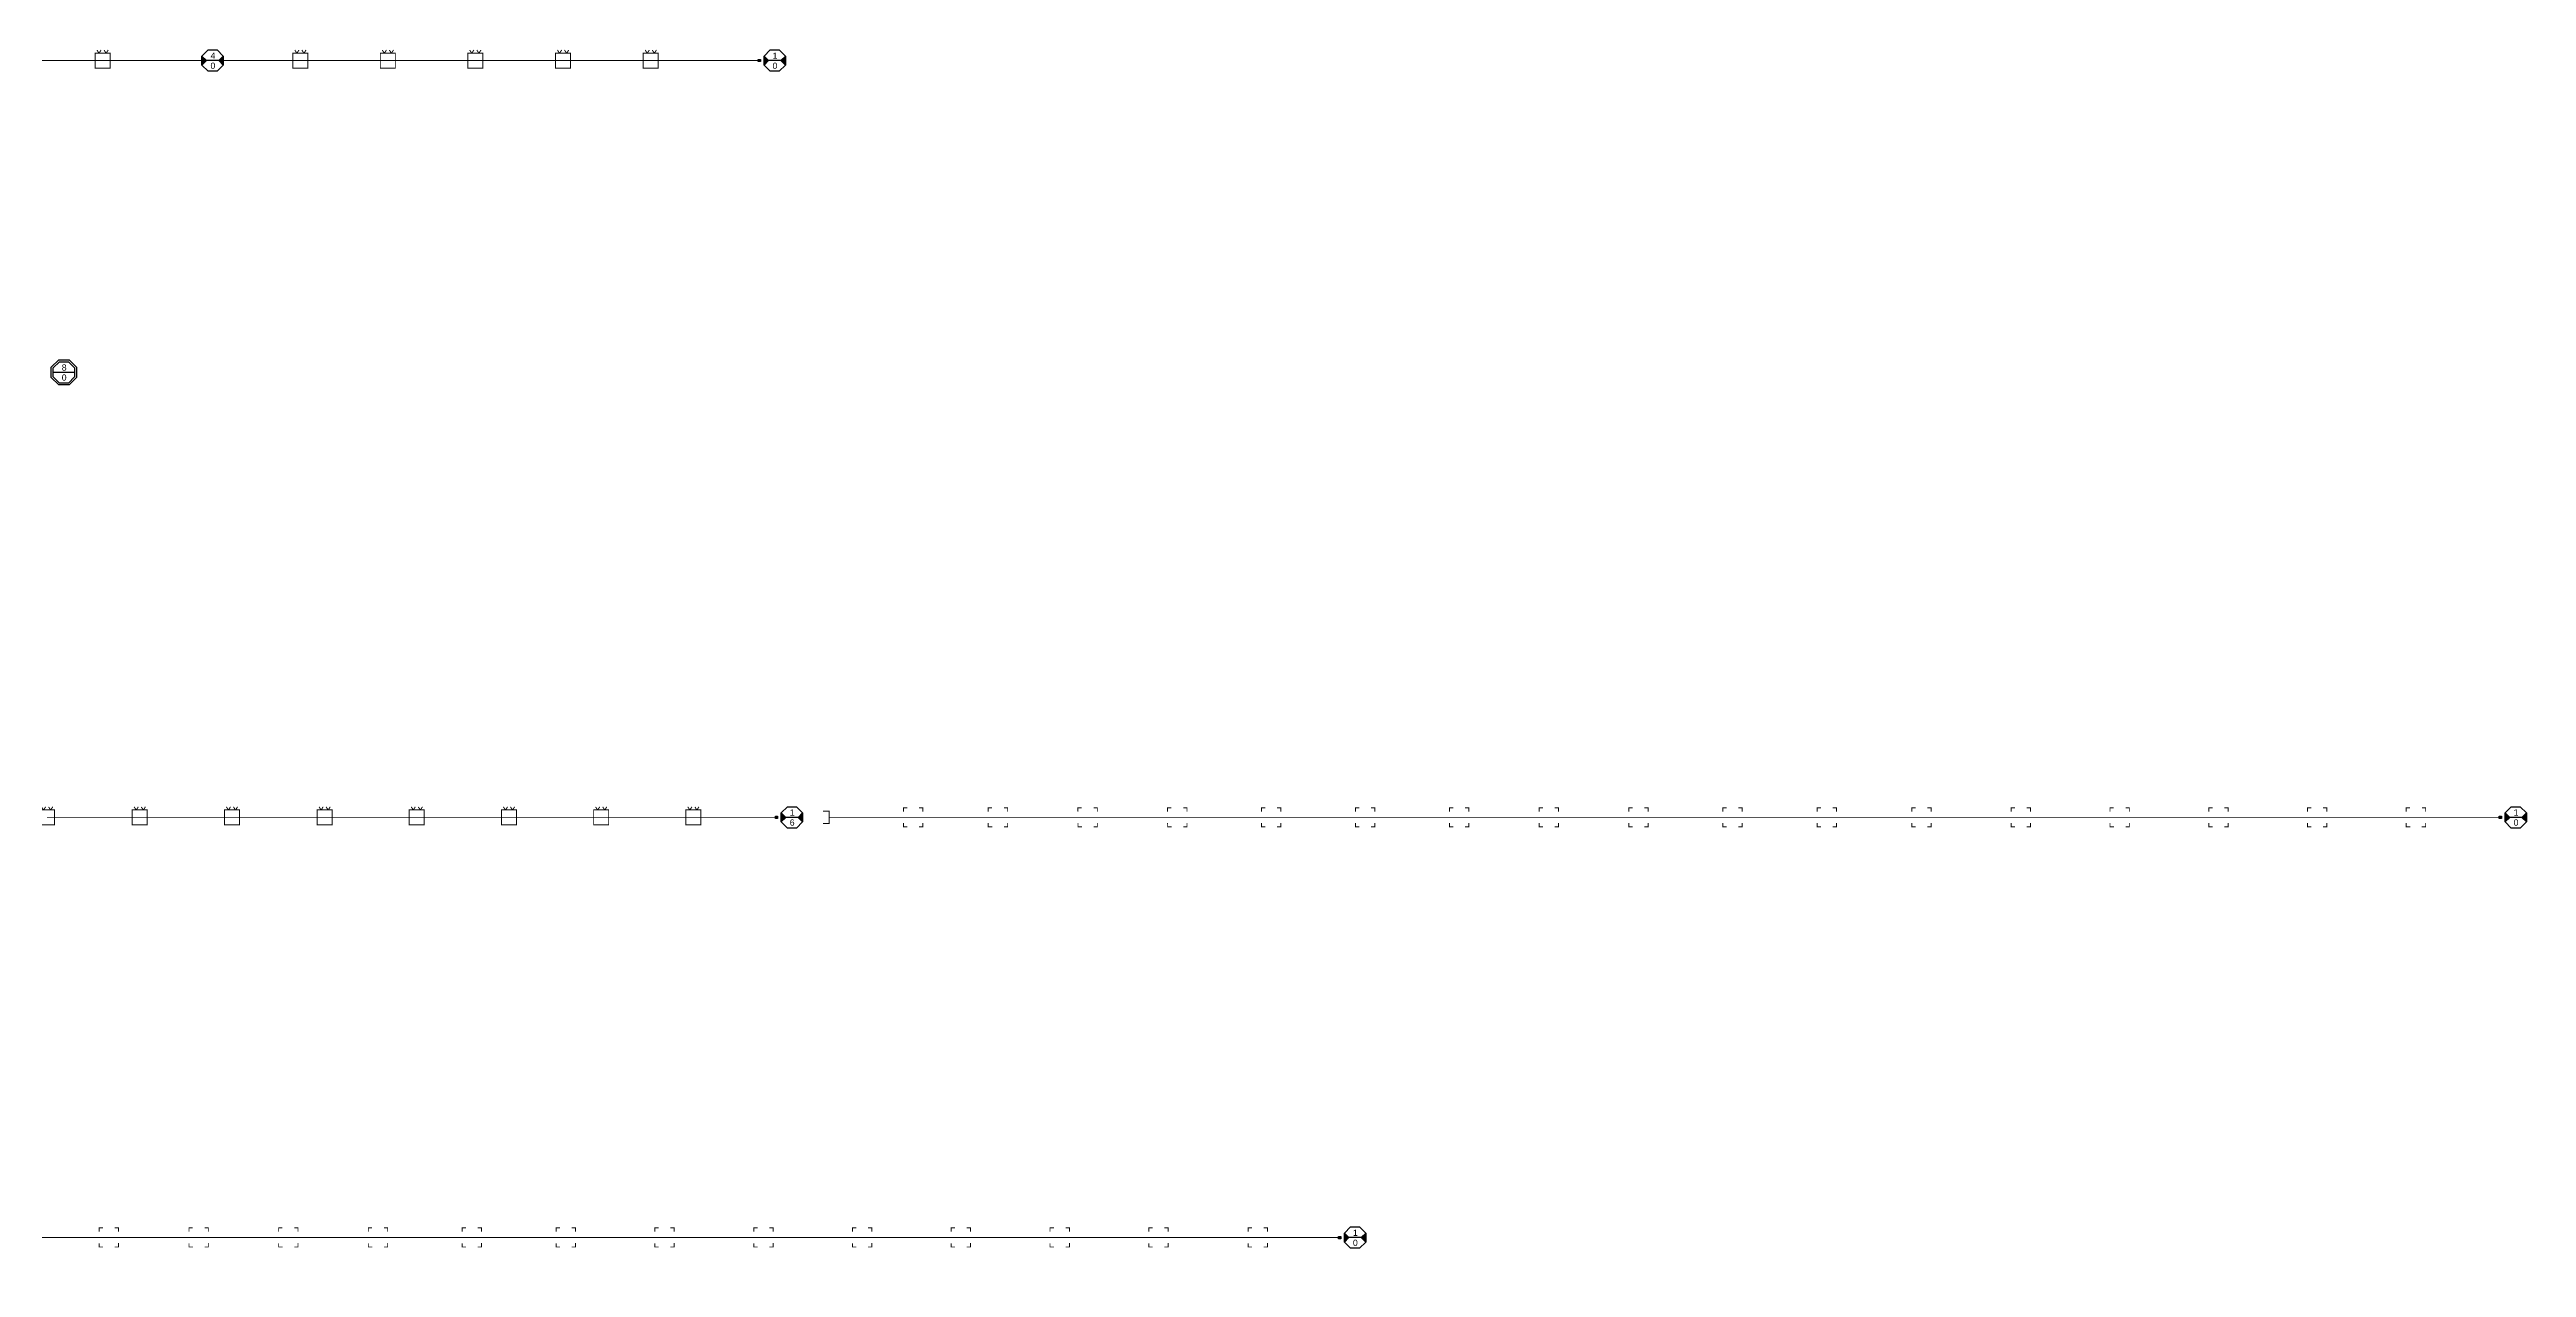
# Model space of a CAD drawing. Header units: millimetres. Extents: x -8 to 2215, y -1075 to 4.
# Drawn here: x 1421 to 2215, y -652 to -262 of the extents above; entities that cross this region are included whole.
import ezdxf
from ezdxf.enums import TextEntityAlignment as Align

# ---------------------------------------------------------------- set-up
doc = ezdxf.new("R2010")
doc.units = ezdxf.units.MM
for name, color, linetype in [('2 - 012Fo Aerien', 4, '12Fo AERIEN'), ('2 - 024Fo Aerien', 110, '24Fo AERIEN'), ('BPEFACADE', 7, 'Continuous'), ('PBO-CHB', 122, 'Continuous'), ('PBO-POT', 5, 'Continuous'), ('PBOPOT', 7, 'Continuous'), ('PDTCHB', 7, 'Continuous'), ('PDTPOT', 7, 'Continuous')]:
    doc.layers.add(name, color=color, linetype=linetype)
doc.styles.add('arial', font='Arial')
doc.styles.get("Standard").update_dxf_attribs({"font": 'Arial'})
doc.linetypes.add('12Fo AERIEN', pattern='A,4,[131,Arial,S=1,R=0,X=0,Y=-1],4,-0.5,["12Fo",Standard,S=1,R=0,X=0,Y=-0.5],-3.65', length=12.15)
doc.linetypes.add('24Fo AERIEN', pattern='A,4,[131,Arial,S=1,R=0,X=0,Y=-1],4,-0.5,["24Fo",Standard,S=1,R=0,X=0,Y=-0.5],-3.65', length=12.15)

# ---------------------------------------------------------------- blocks, each defined once
blk = doc.blocks.new('PBOPOT')
for points in [[(-3.426679, -1.42879), (-1.95254, -5e-06), (-3.426679, 1.42881)], [(3.426691, 1.42881), (1.952552, -5e-06), (3.426691, -1.42879)]]:
    blk.add_hatch(color=256).paths.add_polyline_path(points)
at = {"flags": 128}
blk.add_lwpolyline([(1.426691, 3.42881), (3.426691, 1.42881), (3.426691, -1.42879), (1.426691, -3.42879), (-1.426679, -3.42879), (-3.426679, -1.42879), (-3.426679, 1.42881), (-1.426679, 3.42881)], close=True, dxfattribs=at)
for points in [[(-3.426679, -1.42879), (-1.95254, -5e-06), (-3.426679, 1.42881)], [(1.952552, -5e-06), (-1.952552, 5e-06)], [(3.426691, -1.42879), (1.952552, -5e-06), (3.426691, 1.42881)]]:
    blk.add_lwpolyline(points, dxfattribs=at)
at = {"color": 0}
blk.add_attdef('NOE_NUM', text='', height=2, dxfattribs=at).set_placement((0.001141784766661, 8.271365), align=Align.MIDDLE_CENTER)
at = {"color": 0, "style": 'arial'}
for tag, p in [('NOE_NBLR', (0.0969086594349919, 1.557347)), ('NOE_NBEPIS', (0.0848216859684729, -1.659103))]:
    blk.add_attdef(tag, text='', height=2, dxfattribs=at).set_placement(p, align=Align.MIDDLE_CENTER)
at = {"flags": 1}
for tag, p in [('NOE_USAGE', (-0.0027624275011708, -6.6109)), ('MAT_CAPA', (-0.0278007986577182, -5.6109)), ('NOE_TYPE', (-0.0390622739191511, -5.1109)), ('ADR_NUM', (0.0294883948805995, -7.6109)), ('MAT_REF', (-0.0290025717184331, -4.6109)), ('.', (0.0511793784922741, -7.1109)), ('INF_NATURE', (-0.0913168354924303, -11.6109)), ('INF_PROPRI', (-0.099462566411737, -12.1109)), ('ADR_VILLE', (-0.1768844440455752, -8.610899999999999)), ('ADR_INSEE', (-0.0688707725924773, -9.610899999999999)), ('ADR_VOIE', (-0.0969866524114251, -8.110899999999999)), ('ADR_CPLT', (-0.0620635195879506, -9.110899999999999)), ('SEC_NUM', (0.0176129196191666, -11.1109)), ('ADR_CP', (-0.0066411563914469, -10.1109))]:
    blk.add_attdef(tag, text='', height=0.3, dxfattribs=at).set_placement(p, align=Align.MIDDLE_CENTER)
blk.add_attdef('NOE_POSE', text='', height=0.3, dxfattribs=at).set_placement((-1.134931, -6.060909), align=Align.MIDDLE_LEFT)
blk.add_attdef('INF_NUM', text='', height=0.3, dxfattribs=at).set_placement((0.9534980501014515, -10.550998), align=Align.MIDDLE_RIGHT)
blk = doc.blocks.new('BLKSYN.022')
at = {"layer": 'PBO-POT', "linetype": 'ByBlock'}
ref = blk.add_blockref('PBOPOT', (0, 0), dxfattribs=at)
ref.add_attrib('NOE_NBLR', '4', dxfattribs={"layer": '0', "height": 2, "style": 'arial'}).set_placement((0.0969086594349919, 1.557347), align=Align.MIDDLE_CENTER)
ref.add_attrib('NOE_NBEPIS', '0', dxfattribs={"layer": '0', "height": 2, "style": 'arial'}).set_placement((0.0848216859684729, -1.659103), align=Align.MIDDLE_CENTER)
blk = doc.blocks.new('BLKSYN.027')
at = {"layer": 'PBO-POT', "linetype": 'ByBlock'}
ref = blk.add_blockref('PBOPOT', (0, 0), dxfattribs=at)
ref.add_attrib('NOE_NBLR', '1', dxfattribs={"layer": '0', "height": 2, "style": 'arial'}).set_placement((0.0969086594349919, 1.557347), align=Align.MIDDLE_CENTER)
ref.add_attrib('NOE_NBEPIS', '0', dxfattribs={"layer": '0', "height": 2, "style": 'arial'}).set_placement((0.0848216859684729, -1.659103), align=Align.MIDDLE_CENTER)
blk = doc.blocks.new('BLKSYN.277')
at = {"layer": 'PBO-POT', "linetype": 'ByBlock'}
ref = blk.add_blockref('PBOPOT', (0, 0), dxfattribs=at)
ref.add_attrib('NOE_NBLR', '1', dxfattribs={"layer": '0', "height": 2, "style": 'arial'}).set_placement((0.0969086594349919, 1.557347), align=Align.MIDDLE_CENTER)
ref.add_attrib('NOE_NBEPIS', '6', dxfattribs={"layer": '0', "height": 2, "style": 'arial'}).set_placement((0.0848216859684729, -1.659103), align=Align.MIDDLE_CENTER)
blk = doc.blocks.new('BLKSYN.259')
at = {"layer": 'PBO-POT', "linetype": 'ByBlock'}
ref = blk.add_blockref('PBOPOT', (0, 0), dxfattribs=at)
ref.add_attrib('NOE_NBLR', '1', dxfattribs={"layer": '0', "height": 2, "style": 'arial'}).set_placement((0.0969086594349919, 1.557347), align=Align.MIDDLE_CENTER)
ref.add_attrib('NOE_NBEPIS', '0', dxfattribs={"layer": '0', "height": 2, "style": 'arial'}).set_placement((0.0848216859684729, -1.659103), align=Align.MIDDLE_CENTER)
blk = doc.blocks.new('BLKSYN.309')
at = {"layer": 'PBO-POT', "linetype": 'ByBlock'}
ref = blk.add_blockref('PBOPOT', (0, 0), dxfattribs=at)
ref.add_attrib('NOE_NBLR', '1', dxfattribs={"layer": '0', "height": 2, "style": 'arial'}).set_placement((0.0969086594349919, 1.557347), align=Align.MIDDLE_CENTER)
ref.add_attrib('NOE_NBEPIS', '0', dxfattribs={"layer": '0', "height": 2, "style": 'arial'}).set_placement((0.0848216859684729, -1.659103), align=Align.MIDDLE_CENTER)
blk = doc.blocks.new('PBOCHB')
at = {"flags": 128}
for points in [[(1.675213, 4.028807), (4.026685, 1.677336), (4.026685, -1.677321), (1.675213, -4.028792), (-1.675213, -4.028792), (-4.026685, -1.677321), (-4.026685, 1.677336), (-1.675213, 4.028807)], [(1.426685, 3.428807), (3.426685, 1.428807), (3.426685, -1.428792), (1.426685, -3.428792), (-1.426685, -3.428792), (-3.426685, -1.428792), (-3.426685, 1.428807), (-1.426685, 3.428807)]]:
    blk.add_lwpolyline(points, close=True, dxfattribs=at)
blk.add_lwpolyline([(3.426685, -8e-06), (-3.426685, 8e-06)], dxfattribs=at)
blk.add_attdef('NOE_NUM', text='', height=2).set_placement((0.0353450000000004, 8.271365), align=Align.MIDDLE_CENTER)
at = {"color": 0, "style": 'arial'}
for tag, p in [('NOE_NBLR', (0.0969086594349919, 1.557347)), ('NOE_NBEPIS', (0.0848216859684729, -1.659103))]:
    blk.add_attdef(tag, text='', height=2, dxfattribs=at).set_placement(p, align=Align.MIDDLE_CENTER)
at = {"flags": 1}
for tag, p in [('NOE_USAGE', (0.0397609999999999, -6.6109)), ('MAT_CAPA', (0.0640689999999999, -5.6109)), ('ADR_NUM', (0.008278, -7.6109)), ('NOE_TYPE', (0.075923, -5.1109)), ('MAT_REF', (0.065739, -4.6109)), ('.', (-0.015296, -7.1109)), ('INF_NATURE', (0.1284549999999998, -11.6109)), ('INF_PROPRI', (0.1365409999999998, -12.1109)), ('ADR_INSEE', (0.1068299999999998, -9.610899999999999)), ('ADR_CPLT', (0.0999399999999999, -9.110899999999999)), ('SEC_NUM', (0.019218, -11.1109)), ('ADR_VOIE', (0.1347240000000001, -8.110899999999999)), ('ADR_VILLE', (0.2148309999999996, -8.610899999999999)), ('ADR_CP', (0.044273, -10.1109))]:
    blk.add_attdef(tag, text='', height=0.3, dxfattribs=at).set_placement(p, align=Align.MIDDLE_CENTER)
blk.add_attdef('NOE_POSE', text='', height=0.3, dxfattribs=at).set_placement((-1.134931, -6.060909), align=Align.MIDDLE_LEFT)
blk.add_attdef('INF_NUM', text='', height=0.3, dxfattribs=at).set_placement((1.129701, -10.550998), align=Align.MIDDLE_RIGHT)
blk = doc.blocks.new('BLKSYN.230')
at = {"layer": 'PBO-CHB', "linetype": 'ByBlock'}
ref = blk.add_blockref('PBOCHB', (0, 0), dxfattribs=at)
ref.add_attrib('NOE_NBLR', '8', dxfattribs={"layer": '0', "height": 2, "style": 'arial'}).set_placement((0.0969086594349919, 1.557347), align=Align.MIDDLE_CENTER)
ref.add_attrib('NOE_NBEPIS', '0', dxfattribs={"layer": '0', "height": 2, "style": 'arial'}).set_placement((0.0848216859684729, -1.659103), align=Align.MIDDLE_CENTER)
blk = doc.blocks.new('PDTPOT')
at = {"linetype": 'Continuous', "const_width": 0.3, "elevation": 1, "flags": 128}
blk.add_lwpolyline([(2.4, 2.4), (-2.4, 2.4), (-2.4, -2.4), (2.4, -2.4)], close=True, dxfattribs=at)
at = {"layer": 'BPEFACADE', "linetype": 'Continuous', "const_width": 0.3, "flags": 128}
for points in [[(-1.137556, 2.383611), (-1.790016, 3.383611)], [(-1.092005, 2.400302), (-0.442005, 3.400302)], [(1.134329, 2.379481), (0.481869, 3.379481)], [(1.179879, 2.396172), (1.829879, 3.396172)]]:
    blk.add_lwpolyline(points, dxfattribs=at)
blk = doc.blocks.new('BLKSYN.026')
at = {"layer": 'PDTPOT', "linetype": 'ByBlock'}
blk.add_blockref('PDTPOT', (0, 0), dxfattribs=at)
blk = doc.blocks.new('BLKSYN.028')
at = {"layer": 'PBOPOT', "linetype": 'ByBlock'}
blk.add_blockref('PDTPOT', (0, 0), dxfattribs=at)
blk = doc.blocks.new('BLKSYN.029')
at = {"layer": 'PDTPOT', "linetype": 'ByBlock'}
blk.add_blockref('PDTPOT', (0, 0), dxfattribs=at)
blk = doc.blocks.new('BLKSYN.030')
at = {"layer": 'PDTPOT', "linetype": 'ByBlock'}
blk.add_blockref('PDTPOT', (0, 0), dxfattribs=at)
blk = doc.blocks.new('BLKSYN.031')
at = {"layer": 'PDTPOT', "linetype": 'ByBlock'}
blk.add_blockref('PDTPOT', (0, 0), dxfattribs=at)
blk = doc.blocks.new('BLKSYN.032')
at = {"layer": 'PDTPOT', "linetype": 'ByBlock'}
blk.add_blockref('PDTPOT', (0, 0), dxfattribs=at)
blk = doc.blocks.new('BLKSYN.281')
at = {"layer": 'PDTPOT', "linetype": 'ByBlock'}
blk.add_blockref('PDTPOT', (0, 0), dxfattribs=at)
blk = doc.blocks.new('BLKSYN.282')
at = {"layer": 'PDTPOT', "linetype": 'ByBlock'}
blk.add_blockref('PDTPOT', (0, 0), dxfattribs=at)
blk = doc.blocks.new('BLKSYN.283')
at = {"layer": 'PDTPOT', "linetype": 'ByBlock'}
blk.add_blockref('PDTPOT', (0, 0), dxfattribs=at)
blk = doc.blocks.new('BLKSYN.284')
at = {"layer": 'PDTPOT', "linetype": 'ByBlock'}
blk.add_blockref('PDTPOT', (0, 0), dxfattribs=at)
blk = doc.blocks.new('BLKSYN.285')
at = {"layer": 'PDTPOT', "linetype": 'ByBlock'}
blk.add_blockref('PDTPOT', (0, 0), dxfattribs=at)
blk = doc.blocks.new('BLKSYN.286')
at = {"layer": 'PDTPOT', "linetype": 'ByBlock'}
blk.add_blockref('PDTPOT', (0, 0), dxfattribs=at)
blk = doc.blocks.new('BLKSYN.287')
at = {"layer": 'PDTPOT', "linetype": 'ByBlock'}
blk.add_blockref('PDTPOT', (0, 0), dxfattribs=at)
blk = doc.blocks.new('BLKSYN.288')
at = {"layer": 'PDTPOT', "linetype": 'ByBlock'}
blk.add_blockref('PDTPOT', (0, 0), dxfattribs=at)
blk = doc.blocks.new('PDTCHB')
at = {"layer": 'BPEFACADE', "color": 7, "linetype": 'Continuous', "const_width": 0.3, "flags": 128}
for points in [[(-3.109863, 1.852839), (-3.109985, 3.09603), (-1.890085, 3.09603)], [(3.09515, 1.854033), (3.095272, 3.097224), (1.875372, 3.097224)], [(-1.866312, -3.016638), (-3.109503, -3.016961), (-3.1097, -1.797061)], [(3.097978, -1.776809), (3.097978, -3.02), (1.872531, -3.02)]]:
    blk.add_lwpolyline(points, dxfattribs=at)
blk = doc.blocks.new('BLKSYN.260')
at = {"layer": 'PBOPOT', "linetype": 'ByBlock'}
blk.add_blockref('PDTCHB', (0, 0), dxfattribs=at)
blk = doc.blocks.new('BLKSYN.261')
at = {"layer": 'PDTCHB', "linetype": 'ByBlock'}
blk.add_blockref('PDTCHB', (0, 0), dxfattribs=at)
blk = doc.blocks.new('BLKSYN.262')
at = {"layer": 'PDTCHB', "linetype": 'ByBlock'}
blk.add_blockref('PDTCHB', (0, 0), dxfattribs=at)
blk = doc.blocks.new('BLKSYN.263')
at = {"layer": 'PDTCHB', "linetype": 'ByBlock'}
blk.add_blockref('PDTCHB', (0, 0), dxfattribs=at)
blk = doc.blocks.new('BLKSYN.264')
at = {"layer": 'PDTCHB', "linetype": 'ByBlock'}
blk.add_blockref('PDTCHB', (0, 0), dxfattribs=at)
blk = doc.blocks.new('BLKSYN.265')
at = {"layer": 'PDTCHB', "linetype": 'ByBlock'}
blk.add_blockref('PDTCHB', (0, 0), dxfattribs=at)
blk = doc.blocks.new('BLKSYN.266')
at = {"layer": 'PDTCHB', "linetype": 'ByBlock'}
blk.add_blockref('PDTCHB', (0, 0), dxfattribs=at)
blk = doc.blocks.new('BLKSYN.267')
at = {"layer": 'PDTCHB', "linetype": 'ByBlock'}
blk.add_blockref('PDTCHB', (0, 0), dxfattribs=at)
blk = doc.blocks.new('BLKSYN.268')
at = {"layer": 'PDTCHB', "linetype": 'ByBlock'}
blk.add_blockref('PDTCHB', (0, 0), dxfattribs=at)
blk = doc.blocks.new('BLKSYN.269')
at = {"layer": 'PDTCHB', "linetype": 'ByBlock'}
blk.add_blockref('PDTCHB', (0, 0), dxfattribs=at)
blk = doc.blocks.new('BLKSYN.270')
at = {"layer": 'PDTCHB', "linetype": 'ByBlock'}
blk.add_blockref('PDTCHB', (0, 0), dxfattribs=at)
blk = doc.blocks.new('BLKSYN.271')
at = {"layer": 'PDTCHB', "linetype": 'ByBlock'}
blk.add_blockref('PDTCHB', (0, 0), dxfattribs=at)
blk = doc.blocks.new('BLKSYN.272')
at = {"layer": 'PDTCHB', "linetype": 'ByBlock'}
blk.add_blockref('PDTCHB', (0, 0), dxfattribs=at)
blk = doc.blocks.new('BLKSYN.273')
at = {"layer": 'PDTCHB', "linetype": 'ByBlock'}
blk.add_blockref('PDTCHB', (0, 0), dxfattribs=at)
blk = doc.blocks.new('BLKSYN.274')
at = {"layer": 'PDTCHB', "linetype": 'ByBlock'}
blk.add_blockref('PDTCHB', (0, 0), dxfattribs=at)
blk = doc.blocks.new('BLKSYN.275')
at = {"layer": 'PDTCHB', "linetype": 'ByBlock'}
blk.add_blockref('PDTCHB', (0, 0), dxfattribs=at)
blk = doc.blocks.new('BLKSYN.276')
at = {"layer": 'PDTCHB', "linetype": 'ByBlock'}
blk.add_blockref('PDTCHB', (0, 0), dxfattribs=at)
blk = doc.blocks.new('BLKSYN.314')
at = {"layer": 'PDTCHB', "linetype": 'ByBlock'}
blk.add_blockref('PDTCHB', (0, 0), dxfattribs=at)
blk = doc.blocks.new('BLKSYN.315')
at = {"layer": 'PDTCHB', "linetype": 'ByBlock'}
blk.add_blockref('PDTCHB', (0, 0), dxfattribs=at)
blk = doc.blocks.new('BLKSYN.316')
at = {"layer": 'PDTCHB', "linetype": 'ByBlock'}
blk.add_blockref('PDTCHB', (0, 0), dxfattribs=at)
blk = doc.blocks.new('BLKSYN.317')
at = {"layer": 'PDTCHB', "linetype": 'ByBlock'}
blk.add_blockref('PDTCHB', (0, 0), dxfattribs=at)
blk = doc.blocks.new('BLKSYN.318')
at = {"layer": 'PDTCHB', "linetype": 'ByBlock'}
blk.add_blockref('PDTCHB', (0, 0), dxfattribs=at)
blk = doc.blocks.new('BLKSYN.319')
at = {"layer": 'PDTCHB', "linetype": 'ByBlock'}
blk.add_blockref('PDTCHB', (0, 0), dxfattribs=at)
blk = doc.blocks.new('BLKSYN.320')
at = {"layer": 'PDTCHB', "linetype": 'ByBlock'}
blk.add_blockref('PDTCHB', (0, 0), dxfattribs=at)
blk = doc.blocks.new('BLKSYN.321')
at = {"layer": 'PDTCHB', "linetype": 'ByBlock'}
blk.add_blockref('PDTCHB', (0, 0), dxfattribs=at)
blk = doc.blocks.new('BLKSYN.322')
at = {"layer": 'PDTCHB', "linetype": 'ByBlock'}
blk.add_blockref('PDTCHB', (0, 0), dxfattribs=at)
blk = doc.blocks.new('BLKSYN.323')
at = {"layer": 'PDTCHB', "linetype": 'ByBlock'}
blk.add_blockref('PDTCHB', (0, 0), dxfattribs=at)
blk = doc.blocks.new('BLKSYN.324')
at = {"layer": 'PDTCHB', "linetype": 'ByBlock'}
blk.add_blockref('PDTCHB', (0, 0), dxfattribs=at)
blk = doc.blocks.new('BLKSYN.325')
at = {"layer": 'PDTCHB', "linetype": 'ByBlock'}
blk.add_blockref('PDTCHB', (0, 0), dxfattribs=at)
blk = doc.blocks.new('BLKSYN.326')
at = {"layer": 'PDTCHB', "linetype": 'ByBlock'}
blk.add_blockref('PDTCHB', (0, 0), dxfattribs=at)

msp = doc.modelspace()

# ---------------------------------------------------------------- hatches: boundary and pattern name
at = {"layer": '2 - 012Fo Aerien', "linetype": 'ByBlock'}
for points in [[(1653.643001107245, -508.3893319806461), (1653.643001107245, -507.6893319806461), (1654.343001107245, -507.6893319806461), (1654.343001107245, -508.3893319806461)], [(2206.256243382478, -508.3893319806461), (2206.256243382478, -507.6893319806461), (2206.956243382478, -507.6893319806461), (2206.956243382478, -508.3893319806461)], [(1834.176477922004, -643.1983065397221), (1834.176477922004, -642.4983065397221), (1834.876477922004, -642.4983065397221), (1834.876477922004, -643.1983065397221)]]:
    msp.add_hatch(color=256, dxfattribs=at).paths.add_polyline_path(points)
at = {"layer": '2 - 024Fo Aerien', "linetype": 'ByBlock'}
msp.add_hatch(color=256, dxfattribs=at).paths.add_polyline_path([(1648.126589322556, -265.6001326673951), (1648.126589322556, -264.900132667395), (1648.826589322555, -264.900132667395), (1648.826589322555, -265.6001326673951)])

# ---------------------------------------------------------------- linework, layer by layer
at = {"layer": '2 - 012Fo Aerien', "linetype": 'ByBlock', "const_width": 0.3, "flags": 128}
for points in [[(1420.13846695493, -508.0393319806462), (1449.846130448896, -508.0393319806462)], [(1449.846130448896, -508.0393319806462), (1479.399587606043, -508.0393319806462)], [(1479.399587606043, -508.0393319806462), (1509.10725110001, -508.0393319806462)], [(1509.10725110001, -508.0393319806462), (1538.660708257157, -508.0393319806462)], [(1538.660708257157, -508.0393319806462), (1568.214165414304, -508.0393319806462)], [(1568.214165414304, -508.0393319806462), (1597.767622571451, -508.0393319806462)], [(1597.767622571451, -508.0393319806462), (1627.321079728598, -508.0393319806462)], [(1627.321079728598, -508.0393319806462), (1653.993001107245, -508.0393319806462)], [(1668.846371107245, -506.0393319806462), (1670.846371107245, -506.0393319806462), (1670.846371107245, -510.0393319806462), (1668.846371107245, -510.0393319806462)], [(1670.846371107245, -508.0393319806462), (1697.794263764767, -508.0393319806462)], [(1697.794263764767, -508.0393319806462), (1724.983074375231, -508.0393319806462)], [(1724.983074375231, -508.0393319806462), (1753.729868441291, -508.0393319806462)], [(1753.729868441291, -508.0393319806462), (1782.473853080162, -508.0393319806462)], [(1782.473853080162, -508.0393319806462), (1812.583531491469, -508.0393319806462)], [(1812.583531491469, -508.0393319806462), (1842.693209902777, -508.0393319806462)], [(1842.693209902777, -508.0393319806462), (1872.802888314084, -508.0393319806462)], [(1872.802888314084, -508.0393319806462), (1901.546872952955, -508.0393319806462)], [(1901.546872952955, -508.0393319806462), (1930.301783142005, -508.0393319806462)], [(1930.301783142005, -508.0393319806462), (1960.411461553312, -508.0393319806462)], [(1960.411461553312, -508.0393319806462), (1990.712181013472, -508.0393319806462)], [(1990.712181013472, -508.0393319806462), (2021.041619062676, -508.0393319806462)], [(2021.041619062676, -508.0393319806462), (2052.89220585544, -508.0393319806462)], [(2052.89220585544, -508.0393319806462), (2084.555809660848, -508.0393319806462)], [(2084.555809660848, -508.0393319806462), (2116.219413466255, -508.0393319806462)], [(2116.219413466255, -508.0393319806462), (2147.883017271663, -508.0393319806462)], [(2147.883017271663, -508.0393319806462), (2179.546621077071, -508.0393319806462)], [(2179.546621077071, -508.0393319806462), (2206.606243382478, -508.0393319806462)], [(1411.19758383679, -642.8483065397221), (1439.973096491893, -642.8483065397221)], [(1439.973096491893, -642.8483065397221), (1468.748609146996, -642.8483065397221)], [(1468.748609146996, -642.8483065397221), (1497.492593785867, -642.8483065397221)], [(1497.492593785867, -642.8483065397221), (1526.236578424738, -642.8483065397221)], [(1526.236578424738, -642.8483065397221), (1556.346256836045, -642.8483065397221)], [(1556.346256836045, -642.8483065397221), (1586.455935247352, -642.8483065397221)], [(1586.455935247352, -642.8483065397221), (1618.11953905276, -642.8483065397221)], [(1618.11953905276, -642.8483065397221), (1649.783142858167, -642.8483065397221)], [(1649.783142858167, -642.8483065397221), (1681.446746663575, -642.8483065397221)], [(1681.446746663575, -642.8483065397221), (1713.110350468982, -642.8483065397221)], [(1713.110350468982, -642.8483065397221), (1744.77395427439, -642.8483065397221)], [(1744.77395427439, -642.8483065397221), (1776.437558079798, -642.8483065397221)], [(1776.437558079798, -642.8483065397221), (1808.320921523101, -642.8483065397221)], [(1808.320921523101, -642.8483065397221), (1834.526477922004, -642.8483065397221)]]:
    msp.add_lwpolyline(points, dxfattribs=at)
at = {"layer": '2 - 012Fo Aerien', "linetype": 'ByBlock', "flags": 128}
for points in [[(1653.643001107245, -508.3893319806461), (1653.643001107245, -507.6893319806461), (1654.343001107245, -507.6893319806461), (1654.343001107245, -508.3893319806461), (1653.643001107245, -508.3893319806461)], [(2206.256243382478, -508.3893319806461), (2206.256243382478, -507.6893319806461), (2206.956243382478, -507.6893319806461), (2206.956243382478, -508.3893319806461), (2206.256243382478, -508.3893319806461)], [(1834.176477922004, -643.1983065397221), (1834.176477922004, -642.4983065397221), (1834.876477922004, -642.4983065397221), (1834.876477922004, -643.1983065397221), (1834.176477922004, -643.1983065397221)]]:
    msp.add_lwpolyline(points, close=True, dxfattribs=at)
at = {"layer": '2 - 024Fo Aerien', "linetype": 'ByBlock', "const_width": 0.3, "flags": 128}
for points in [[(1409.810984593923, -265.2501326673951), (1437.931524645545, -265.2501326673951)], [(1437.931524645545, -265.2501326673951), (1473.221832092625, -265.2501326673951)], [(1473.221832092625, -265.2501326673951), (1501.342372144247, -265.2501326673951)], [(1501.342372144247, -265.2501326673951), (1529.381126648812, -265.2501326673951)], [(1529.381126648812, -265.2501326673951), (1557.419881153377, -265.2501326673951)], [(1557.419881153377, -265.2501326673951), (1585.540421204999, -265.2501326673951)], [(1585.540421204999, -265.2501326673951), (1613.660961256622, -265.2501326673951)], [(1613.660961256622, -265.2501326673951), (1648.476589322556, -265.2501326673951)]]:
    msp.add_lwpolyline(points, dxfattribs=at)
at = {"layer": '2 - 024Fo Aerien', "linetype": 'ByBlock', "flags": 128}
msp.add_lwpolyline([(1648.126589322556, -265.6001326673951), (1648.126589322556, -264.900132667395), (1648.826589322555, -264.900132667395), (1648.826589322555, -265.6001326673951), (1648.126589322556, -265.6001326673951)], close=True, dxfattribs=at)

# ---------------------------------------------------------------- block references
at = {"layer": 'PBO-CHB', "linetype": 'ByBlock'}
msp.add_blockref('BLKSYN.230', (1425.540880191386, -365.2785390978618), dxfattribs=at)
at = {"layer": 'PBO-POT', "linetype": 'ByBlock'}
for name, p in [('BLKSYN.022', (1473.221832092625, -265.2501326673951)), ('BLKSYN.027', (1653.403274322555, -265.2501326673951)), ('BLKSYN.277', (1658.919686107245, -508.0393319806462)), ('BLKSYN.259', (2211.532928382478, -508.0393319806462)), ('BLKSYN.309', (1839.453162922004, -642.8483065397221))]:
    msp.add_blockref(name, p, dxfattribs=at)
at = {"layer": 'PDTCHB', "linetype": 'ByBlock'}
for name, p in [('BLKSYN.260', (1697.794263764767, -508.0393319806462)), ('BLKSYN.261', (1724.983074375231, -508.0393319806462)), ('BLKSYN.262', (1753.729868441291, -508.0393319806462)), ('BLKSYN.263', (1782.473853080162, -508.0393319806462)), ('BLKSYN.264', (1812.583531491469, -508.0393319806462)), ('BLKSYN.265', (1842.693209902777, -508.0393319806462)), ('BLKSYN.266', (1872.802888314084, -508.0393319806462)), ('BLKSYN.267', (1901.546872952955, -508.0393319806462)), ('BLKSYN.268', (1930.301783142005, -508.0393319806462)), ('BLKSYN.269', (1960.411461553312, -508.0393319806462)), ('BLKSYN.270', (1990.712181013472, -508.0393319806462)), ('BLKSYN.271', (2021.041619062676, -508.0393319806462)), ('BLKSYN.272', (2052.89220585544, -508.0393319806462)), ('BLKSYN.273', (2084.555809660848, -508.0393319806462)), ('BLKSYN.274', (2116.219413466255, -508.0393319806462)), ('BLKSYN.275', (2147.883017271663, -508.0393319806462)), ('BLKSYN.276', (2179.546621077071, -508.0393319806462)), ('BLKSYN.314', (1439.973096491893, -642.8483065397221)), ('BLKSYN.315', (1468.748609146996, -642.8483065397221)), ('BLKSYN.316', (1497.492593785867, -642.8483065397221)), ('BLKSYN.317', (1526.236578424738, -642.8483065397221)), ('BLKSYN.318', (1556.346256836045, -642.8483065397221)), ('BLKSYN.319', (1586.455935247352, -642.8483065397221)), ('BLKSYN.320', (1618.11953905276, -642.8483065397221)), ('BLKSYN.321', (1649.783142858167, -642.8483065397221)), ('BLKSYN.322', (1681.446746663575, -642.8483065397221)), ('BLKSYN.323', (1713.110350468982, -642.8483065397221)), ('BLKSYN.324', (1744.77395427439, -642.8483065397221)), ('BLKSYN.325', (1776.437558079798, -642.8483065397221)), ('BLKSYN.326', (1808.320921523101, -642.8483065397221))]:
    msp.add_blockref(name, p, dxfattribs=at)
at = {"layer": 'PDTPOT', "linetype": 'ByBlock'}
for name, p in [('BLKSYN.026', (1437.931524645545, -265.2501326673951)), ('BLKSYN.028', (1501.342372144247, -265.2501326673951)), ('BLKSYN.029', (1529.381126648812, -265.2501326673951)), ('BLKSYN.030', (1557.419881153377, -265.2501326673951)), ('BLKSYN.031', (1585.540421204999, -265.2501326673951)), ('BLKSYN.032', (1613.660961256622, -265.2501326673951)), ('BLKSYN.281', (1420.13846695493, -508.0393319806462)), ('BLKSYN.282', (1449.846130448896, -508.0393319806462)), ('BLKSYN.283', (1479.399587606043, -508.0393319806462)), ('BLKSYN.284', (1509.10725110001, -508.0393319806462)), ('BLKSYN.285', (1538.660708257157, -508.0393319806462)), ('BLKSYN.286', (1568.214165414304, -508.0393319806462)), ('BLKSYN.287', (1597.767622571451, -508.0393319806462)), ('BLKSYN.288', (1627.321079728598, -508.0393319806462))]:
    msp.add_blockref(name, p, dxfattribs=at)

doc.saveas('drawing.dxf')
